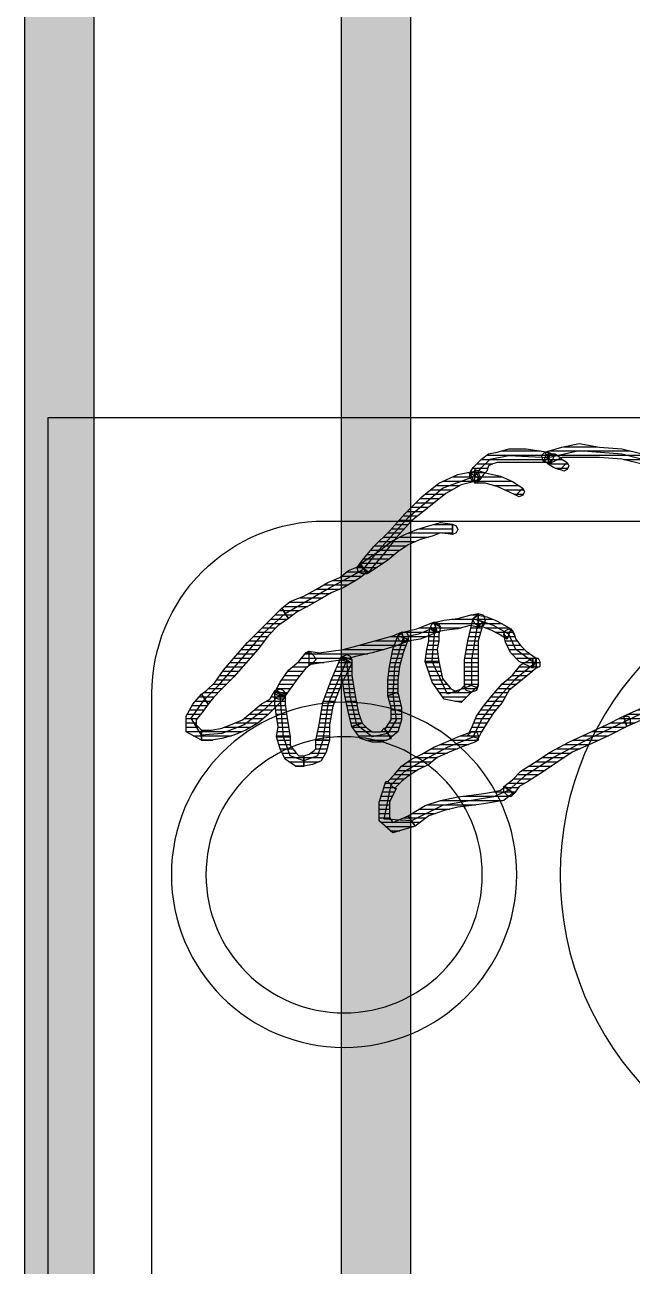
# Model space of a CAD drawing. Extents: x -29316 to 80307, y 54266 to 73016.
# Drawn here: x 21618.47 to 21636.06, y 55763.73 to 55799.69 of the extents above; entities that cross this region are included whole.
import ezdxf

# ---------------------------------------------------------------- set-up
doc = ezdxf.new("R2010")
doc.units = 0
for name, color, linetype, lineweight in [('C_Duvar', 145, 'Continuous', 30), ('PLAN', 253, 'Continuous', 15), ('Tezgah', 7, 'Continuous', 9)]:
    doc.layers.add(name, color=color, linetype=linetype, lineweight=lineweight)
for name, color, linetype in [('İnsan', 50, 'Continuous'), ('mobilya', 107, 'Continuous'), ('OC-Mutfak_Ekipman', 252, 'Continuous')]:
    doc.layers.add(name, color=color, linetype=linetype)
pattern_1 = [(360, (-5108.51305, -673.59423), (1e-16, 0.125), [25])]

# ---------------------------------------------------------------- blocks, each defined once
blk = doc.blocks.new('n98')
at = {"layer": 'PLAN'}
h = blk.add_hatch(color=256, dxfattribs=at)
h.dxf.hatch_style = 1
h.paths.add_polyline_path([(35800.244, -107005.231, 0.414214), (35801.244, -107006.231, 0.414218), (35802.244, -107005.231), (35802.244, -106909.231, 0.414214), (35801.244, -106908.231, 0.414214), (35800.244, -106909.231)])
h.paths.add_polyline_path([(35793.078, -106909.231, 0.414214), (35792.078, -106908.231, 0.414214), (35791.078, -106909.231), (35791.078, -107005.231, 0.414214), (35792.078, -107006.231, 0.414218), (35793.078, -107005.231)])
h.paths.add_polyline_path([(35781.912, -107005.231, 0.414214), (35782.912, -107006.231, 0.414218), (35783.912, -107005.231), (35783.912, -106909.231, 0.414214), (35782.912, -106908.231, 0.414214), (35781.912, -106909.231)])
h = blk.add_hatch(color=256, dxfattribs=at)
h.dxf.hatch_style = 1
h.paths.add_polyline_path([(35811.41, -106909.231, 0.414214), (35810.41, -106908.231, 0.414214), (35809.41, -106909.231), (35809.41, -107005.231, 0.414214), (35810.41, -107006.231, 0.414218), (35811.41, -107005.231)])
at = {"layer": 'OC-Mutfak_Ekipman'}
for p, q in [((35800.244, -107005.231), (35800.244, -106909.231)), ((35802.244, -106909.231), (35802.244, -107005.231)), ((35809.41, -107005.231), (35809.41, -106909.231)), ((35811.41, -106909.231), (35811.41, -107005.231))]:
    blk.add_line(p, q, dxfattribs=at)
blk = doc.blocks.new('A$C2F7A1A77')
at = {"layer": 'mobilya', "color": 3}
blk.add_lwpolyline([(0, 37), (0, 0), (53, 0), (53, 37)], close=True, dxfattribs=at)
blk.add_lwpolyline([(3, 29), (3, 8, 0.414214), (8, 3), (45, 3, 0.414214), (50, 8), (50, 29, 0.414214), (45, 34), (8, 34, 0.414214)], format="xyb", close=True, dxfattribs=at)
for centre, radius in [((17.512, 21.815), 11), ((39.753, 23.821), 9), ((39.753, 8.566), 5), ((39.753, 8.566), 4)]:
    blk.add_circle(centre, radius, dxfattribs=at)
blk = doc.blocks.new('InsanKadın')
at = {"layer": 'İnsan'}
h = blk.add_hatch(dxfattribs=at)
h.set_pattern_fill('DC_LINES', scale=0.1, style=0)
h.set_pattern_definition(pattern_1)
edge = h.paths.add_edge_path(flags=0)
edge.add_line((10.025, 10.743), (10.075, 10.743))
edge.add_line((10.075, 10.743), (9.877, 11.141))
edge.add_line((9.877, 11.141), (9.877, 11.588))
edge.add_line((9.877, 11.588), (9.975, 11.737))
edge.add_line((9.975, 11.737), (10.421, 11.538))
edge.add_line((10.421, 11.538), (10.619, 11.836))
edge.add_line((10.619, 11.836), (9.975, 12.035))
edge.add_line((9.975, 12.035), (9.58, 11.687))
edge.add_line((9.58, 11.687), (9.58, 11.141))
edge.add_line((9.58, 11.141), (9.778, 10.544))
edge.add_line((9.778, 10.544), (9.827, 10.544))
h = blk.add_hatch(dxfattribs=at)
h.set_pattern_fill('DC_LINES', scale=0.1, style=0)
h.set_pattern_definition(pattern_1)
edge = h.paths.add_edge_path(flags=0)
edge.add_line((10.421, 11.538), (10.916, 11.24))
edge.add_line((10.916, 11.24), (11.361, 11.091))
edge.add_line((11.361, 11.091), (11.856, 10.992))
edge.add_line((11.856, 10.992), (12.252, 10.942))
edge.add_line((12.252, 10.942), (12.597, 10.892))
edge.add_line((12.597, 10.892), (12.894, 10.843))
edge.add_line((12.894, 10.843), (13.092, 10.793))
edge.add_line((13.092, 10.793), (13.241, 10.694))
edge.add_line((13.241, 10.694), (13.439, 10.892))
edge.add_line((13.439, 10.892), (13.191, 11.091))
edge.add_line((13.191, 11.091), (12.894, 11.141))
edge.add_line((12.894, 11.141), (12.597, 11.19))
edge.add_line((12.597, 11.19), (12.252, 11.24))
edge.add_line((12.252, 11.24), (11.856, 11.29))
edge.add_line((11.856, 11.29), (11.46, 11.389))
edge.add_line((11.46, 11.389), (11.014, 11.538))
edge.add_line((11.014, 11.538), (10.619, 11.836))
h = blk.add_hatch(dxfattribs=at)
h.set_pattern_fill('DC_LINES', scale=0.1, style=0)
h.set_pattern_definition(pattern_1)
edge = h.paths.add_edge_path(flags=0)
edge.add_line((13.488, 10.892), (13.389, 10.992))
edge.add_line((13.389, 10.992), (13.291, 10.942))
edge.add_line((13.291, 10.942), (13.191, 10.843))
edge.add_line((13.191, 10.843), (13.191, 10.694))
h = blk.add_hatch(dxfattribs=at)
h.set_pattern_fill('DC_LINES', scale=0.1, style=0)
h.set_pattern_definition(pattern_1)
edge = h.paths.add_edge_path(flags=0)
edge.add_line((13.241, 10.694), (13.191, 10.694))
edge.add_line((13.191, 10.694), (13.439, 10.495))
edge.add_line((13.439, 10.495), (13.686, 10.246))
edge.add_line((13.686, 10.246), (14.082, 9.998))
edge.add_line((14.082, 9.998), (14.527, 9.7))
edge.add_line((14.527, 9.7), (15.072, 9.402))
edge.add_line((15.072, 9.402), (15.616, 9.154))
edge.add_line((15.616, 9.154), (16.16, 8.905))
edge.add_line((16.16, 8.905), (16.655, 8.657))
edge.add_line((16.655, 8.657), (16.754, 8.955))
edge.add_line((16.754, 8.955), (16.259, 9.203))
edge.add_line((16.259, 9.203), (15.714, 9.452))
edge.add_line((15.714, 9.452), (15.171, 9.7))
edge.add_line((15.171, 9.7), (14.725, 9.998))
edge.add_line((14.725, 9.998), (14.28, 10.296))
edge.add_line((14.28, 10.296), (13.884, 10.544))
edge.add_line((13.884, 10.544), (13.636, 10.694))
edge.add_line((13.636, 10.694), (13.488, 10.892))
edge.add_line((13.488, 10.892), (13.439, 10.892))
h = blk.add_hatch(dxfattribs=at)
h.set_pattern_fill('DC_LINES', scale=0.1, style=0)
h.set_pattern_definition(pattern_1)
edge = h.paths.add_edge_path(flags=0)
edge.add_line((16.754, 8.955), (16.259, 9.203))
edge.add_line((16.259, 9.203), (15.714, 9.452))
edge.add_line((15.714, 9.452), (15.171, 9.7))
edge.add_line((15.171, 9.7), (14.725, 9.998))
edge.add_line((14.725, 9.998), (14.28, 10.296))
edge.add_line((14.28, 10.296), (13.884, 10.544))
edge.add_line((13.884, 10.544), (13.636, 10.694))
edge.add_line((13.636, 10.694), (13.488, 10.892))
edge.add_line((13.488, 10.892), (13.191, 10.694))
edge.add_line((13.191, 10.694), (13.439, 10.495))
edge.add_line((13.439, 10.495), (13.686, 10.246))
edge.add_line((13.686, 10.246), (14.082, 9.998))
edge.add_line((14.082, 9.998), (14.527, 9.7))
edge.add_line((14.527, 9.7), (15.072, 9.402))
edge.add_line((15.072, 9.402), (15.616, 9.154))
edge.add_line((15.616, 9.154), (16.16, 8.905))
edge.add_line((16.16, 8.905), (16.655, 8.657))
h = blk.add_hatch(dxfattribs=at)
h.set_pattern_fill('DC_LINES', scale=0.1, style=0)
h.set_pattern_definition(pattern_1)
edge = h.paths.add_edge_path(flags=0)
edge.add_line((12.449, 9.303), (12.35, 9.402))
edge.add_line((12.35, 9.402), (11.955, 9.551))
edge.add_line((11.955, 9.551), (11.608, 9.7))
edge.add_line((11.608, 9.7), (11.262, 9.849))
edge.add_line((11.262, 9.849), (11.014, 10.048))
edge.add_line((11.014, 10.048), (10.717, 10.197))
edge.add_line((10.717, 10.197), (10.421, 10.395))
edge.add_line((10.421, 10.395), (10.223, 10.544))
edge.add_line((10.223, 10.544), (10.025, 10.743))
edge.add_line((10.025, 10.743), (9.827, 10.544))
edge.add_line((9.827, 10.544), (10.025, 10.346))
edge.add_line((10.025, 10.346), (10.223, 10.097))
edge.add_line((10.223, 10.097), (10.52, 9.899))
edge.add_line((10.52, 9.899), (10.817, 9.75))
edge.add_line((10.817, 9.75), (11.163, 9.551))
edge.add_line((11.163, 9.551), (11.509, 9.402))
edge.add_line((11.509, 9.402), (11.856, 9.253))
edge.add_line((11.856, 9.253), (12.252, 9.104))
edge.add_line((12.252, 9.104), (12.152, 9.203))
edge.add_line((12.152, 9.203), (12.252, 9.104))
edge.add_line((12.252, 9.104), (12.4, 9.104))
edge.add_line((12.4, 9.104), (12.449, 9.203))
edge.add_line((12.449, 9.203), (12.449, 9.352))
edge.add_line((12.449, 9.352), (12.35, 9.402))
h = blk.add_hatch(dxfattribs=at)
h.set_pattern_fill('DC_LINES', scale=0.1, style=0)
h.set_pattern_definition(pattern_1)
edge = h.paths.add_edge_path(flags=0)
edge.add_line((7.007, 9.253), (7.007, 9.501))
edge.add_line((7.007, 9.501), (7.156, 9.7))
edge.add_line((7.156, 9.7), (7.255, 9.799))
edge.add_line((7.255, 9.799), (7.403, 9.799))
edge.add_line((7.403, 9.799), (7.403, 10.097))
edge.add_line((7.403, 10.097), (7.156, 10.097))
edge.add_line((7.156, 10.097), (6.859, 9.899))
edge.add_line((6.859, 9.899), (6.711, 9.601))
edge.add_line((6.711, 9.601), (6.611, 9.253))
h = blk.add_hatch(dxfattribs=at)
h.set_pattern_fill('DC_LINES', scale=0.1, style=0)
h.set_pattern_definition(pattern_1)
edge = h.paths.add_edge_path(flags=0)
edge.add_line((7.403, 9.799), (7.551, 9.75))
edge.add_line((7.551, 9.75), (7.7, 9.65))
edge.add_line((7.7, 9.65), (7.75, 9.601))
edge.add_line((7.75, 9.601), (7.75, 9.352))
edge.add_line((7.75, 9.352), (8.145, 9.352))
edge.add_line((8.145, 9.352), (8.046, 9.7))
edge.add_line((8.046, 9.7), (7.898, 9.948))
edge.add_line((7.898, 9.948), (7.65, 10.048))
edge.add_line((7.65, 10.048), (7.403, 10.097))
h = blk.add_hatch(dxfattribs=at)
h.set_pattern_fill('DC_LINES', scale=0.1, style=0)
h.set_pattern_definition(pattern_1)
edge = h.paths.add_edge_path(flags=0)
edge.add_line((4.632, 8.309), (4.484, 8.508))
edge.add_line((4.484, 8.508), (4.286, 8.756))
edge.add_line((4.286, 8.756), (4.286, 8.905))
edge.add_line((4.286, 8.905), (4.434, 9.054))
edge.add_line((4.434, 9.054), (4.434, 9.352))
edge.add_line((4.434, 9.352), (3.989, 9.104))
edge.add_line((3.989, 9.104), (3.989, 8.657))
edge.add_line((3.989, 8.657), (4.187, 8.309))
edge.add_line((4.187, 8.309), (4.434, 8.011))
h = blk.add_hatch(dxfattribs=at)
h.set_pattern_fill('DC_LINES', scale=0.1, style=0)
h.set_pattern_definition(pattern_1)
edge = h.paths.add_edge_path(flags=0)
edge.add_line((4.434, 9.054), (4.731, 9.054))
edge.add_line((4.731, 9.054), (5.028, 9.005))
edge.add_line((5.028, 9.005), (5.275, 8.905))
edge.add_line((5.275, 8.905), (5.622, 8.756))
edge.add_line((5.622, 8.756), (5.869, 8.558))
edge.add_line((5.869, 8.558), (6.166, 8.309))
edge.add_line((6.166, 8.309), (6.414, 8.16))
edge.add_line((6.414, 8.16), (6.562, 7.912))
edge.add_line((6.562, 7.912), (6.859, 8.11))
edge.add_line((6.859, 8.11), (6.611, 8.359))
edge.add_line((6.611, 8.359), (6.364, 8.607))
edge.add_line((6.364, 8.607), (6.067, 8.856))
edge.add_line((6.067, 8.856), (5.72, 9.054))
edge.add_line((5.72, 9.054), (5.375, 9.203))
edge.add_line((5.375, 9.203), (5.028, 9.303))
edge.add_line((5.028, 9.303), (4.731, 9.352))
edge.add_line((4.731, 9.352), (4.434, 9.352))
h = blk.add_hatch(dxfattribs=at)
h.set_pattern_fill('DC_LINES', scale=0.1, style=0)
h.set_pattern_definition(pattern_1)
edge = h.paths.add_edge_path(flags=0)
edge.add_line((7.75, 9.352), (7.848, 8.905))
edge.add_line((7.848, 8.905), (7.947, 8.259))
edge.add_line((7.947, 8.259), (8.195, 7.614))
edge.add_line((8.195, 7.614), (8.491, 6.918))
edge.add_line((8.491, 6.918), (8.788, 7.117))
edge.add_line((8.788, 7.117), (8.491, 7.713))
edge.add_line((8.491, 7.713), (8.244, 8.359))
edge.add_line((8.244, 8.359), (8.145, 8.905))
edge.add_line((8.145, 8.905), (8.145, 9.352))
h = blk.add_hatch(dxfattribs=at)
h.set_pattern_fill('DC_LINES', scale=0.1, style=0)
h.set_pattern_definition(pattern_1)
edge = h.paths.add_edge_path(flags=0)
edge.add_line((9.085, 8.856), (9.233, 9.005))
edge.add_line((9.233, 9.005), (9.381, 9.104))
edge.add_line((9.381, 9.104), (9.63, 9.104))
edge.add_line((9.63, 9.104), (9.728, 9.005))
edge.add_line((9.728, 9.005), (9.926, 9.303))
edge.add_line((9.926, 9.303), (9.63, 9.402))
edge.add_line((9.63, 9.402), (9.381, 9.402))
edge.add_line((9.381, 9.402), (9.036, 9.303))
edge.add_line((9.036, 9.303), (8.788, 8.955))
h = blk.add_hatch(dxfattribs=at)
h.set_pattern_fill('DC_LINES', scale=0.1, style=0)
h.set_pattern_definition(pattern_1)
edge = h.paths.add_edge_path(flags=0)
edge.add_line((6.562, 7.912), (6.859, 8.011))
edge.add_line((6.859, 8.011), (6.859, 8.309))
edge.add_line((6.859, 8.309), (6.908, 8.657))
edge.add_line((6.908, 8.657), (6.958, 8.955))
edge.add_line((6.958, 8.955), (7.007, 9.253))
edge.add_line((7.007, 9.253), (6.611, 9.253))
edge.add_line((6.611, 9.253), (6.661, 8.955))
edge.add_line((6.661, 8.955), (6.611, 8.657))
edge.add_line((6.611, 8.657), (6.562, 8.309))
edge.add_line((6.562, 8.309), (6.562, 8.011))
edge.add_line((6.562, 8.011), (6.859, 8.11))
edge.add_line((6.859, 8.11), (6.562, 8.011))
edge.add_line((6.562, 8.011), (6.611, 7.912))
edge.add_line((6.611, 7.912), (6.711, 7.862))
edge.add_line((6.711, 7.862), (6.809, 7.912))
edge.add_line((6.809, 7.912), (6.859, 8.011))
h = blk.add_hatch(dxfattribs=at)
h.set_pattern_fill('DC_LINES', scale=0.1, style=0)
h.set_pattern_definition(pattern_1)
edge = h.paths.add_edge_path(flags=0)
edge.add_line((9.728, 9.005), (9.778, 9.005))
edge.add_line((9.778, 9.005), (9.827, 8.905))
edge.add_line((9.827, 8.905), (9.926, 8.756))
edge.add_line((9.926, 8.756), (9.926, 8.409))
edge.add_line((9.926, 8.409), (9.827, 8.061))
edge.add_line((9.827, 8.061), (10.124, 7.961))
edge.add_line((10.124, 7.961), (10.223, 8.409))
edge.add_line((10.223, 8.409), (10.223, 8.756))
edge.add_line((10.223, 8.756), (10.124, 9.104))
edge.add_line((10.124, 9.104), (9.877, 9.303))
edge.add_line((9.877, 9.303), (9.926, 9.303))
h = blk.add_hatch(dxfattribs=at)
h.set_pattern_fill('DC_LINES', scale=0.1, style=0)
h.set_pattern_definition(pattern_1)
edge = h.paths.add_edge_path(flags=0)
edge.add_line((14.131, 6.968), (14.131, 7.266))
edge.add_line((14.131, 7.266), (13.884, 7.465))
edge.add_line((13.884, 7.465), (13.636, 7.663))
edge.add_line((13.636, 7.663), (13.339, 7.912))
edge.add_line((13.339, 7.912), (13.142, 8.259))
edge.add_line((13.142, 8.259), (12.894, 8.558))
edge.add_line((12.894, 8.558), (12.697, 8.856))
edge.add_line((12.697, 8.856), (12.548, 9.104))
edge.add_line((12.548, 9.104), (12.449, 9.303))
edge.add_line((12.449, 9.303), (12.152, 9.203))
edge.add_line((12.152, 9.203), (12.252, 9.005))
edge.add_line((12.252, 9.005), (12.4, 8.657))
edge.add_line((12.4, 8.657), (12.597, 8.359))
edge.add_line((12.597, 8.359), (12.845, 8.061))
edge.add_line((12.845, 8.061), (13.142, 7.713))
edge.add_line((13.142, 7.713), (13.439, 7.465))
edge.add_line((13.439, 7.465), (13.686, 7.167))
edge.add_line((13.686, 7.167), (14.033, 6.968))
edge.add_line((14.033, 6.968), (14.033, 7.266))
edge.add_line((14.033, 7.266), (14.033, 6.968))
edge.add_line((14.033, 6.968), (14.181, 6.968))
edge.add_line((14.181, 6.968), (14.23, 7.067))
edge.add_line((14.23, 7.067), (14.23, 7.216))
edge.add_line((14.23, 7.216), (14.131, 7.266))
h = blk.add_hatch(dxfattribs=at)
h.set_pattern_fill('DC_LINES', scale=0.1, style=0)
h.set_pattern_definition(pattern_1)
edge = h.paths.add_edge_path(flags=0)
edge.add_line((8.491, 6.918), (8.788, 7.018))
edge.add_line((8.788, 7.018), (8.788, 7.465))
edge.add_line((8.788, 7.465), (8.887, 8.061))
edge.add_line((8.887, 8.061), (8.986, 8.558))
edge.add_line((8.986, 8.558), (9.085, 8.856))
edge.add_line((9.085, 8.856), (8.788, 8.955))
edge.add_line((8.788, 8.955), (8.689, 8.558))
edge.add_line((8.689, 8.558), (8.59, 8.061))
edge.add_line((8.59, 8.061), (8.491, 7.465))
edge.add_line((8.491, 7.465), (8.491, 7.018))
edge.add_line((8.491, 7.018), (8.788, 7.117))
edge.add_line((8.788, 7.117), (8.491, 7.018))
edge.add_line((8.491, 7.018), (8.541, 6.918))
edge.add_line((8.541, 6.918), (8.64, 6.869))
edge.add_line((8.64, 6.869), (8.739, 6.918))
edge.add_line((8.739, 6.918), (8.788, 7.018))
h = blk.add_hatch(dxfattribs=at)
h.set_pattern_fill('DC_LINES', scale=0.1, style=0)
h.set_pattern_definition(pattern_1)
edge = h.paths.add_edge_path(flags=0)
edge.add_line((16.655, 8.657), (17.199, 8.409))
edge.add_line((17.199, 8.409), (17.891, 8.061))
edge.add_line((17.891, 8.061), (18.585, 7.663))
edge.add_line((18.585, 7.663), (19.277, 7.266))
edge.add_line((19.277, 7.266), (19.921, 6.869))
edge.add_line((19.921, 6.869), (20.513, 6.521))
edge.add_line((20.513, 6.521), (20.959, 6.273))
edge.add_line((20.959, 6.273), (21.207, 6.074))
edge.add_line((21.207, 6.074), (21.404, 6.372))
edge.add_line((21.404, 6.372), (21.157, 6.571))
edge.add_line((21.157, 6.571), (20.613, 6.819))
edge.add_line((20.613, 6.819), (20.118, 7.167))
edge.add_line((20.118, 7.167), (19.376, 7.564))
edge.add_line((19.376, 7.564), (18.683, 7.961))
edge.add_line((18.683, 7.961), (17.991, 8.359))
edge.add_line((17.991, 8.359), (17.298, 8.707))
edge.add_line((17.298, 8.707), (16.754, 8.955))
h = blk.add_hatch(dxfattribs=at)
h.set_pattern_fill('DC_LINES', scale=0.1, style=0)
h.set_pattern_definition(pattern_1)
edge = h.paths.add_edge_path(flags=0)
edge.add_line((6.958, 5.825), (6.661, 6.024))
edge.add_line((6.661, 6.024), (6.364, 6.322))
edge.add_line((6.364, 6.322), (6.067, 6.72))
edge.add_line((6.067, 6.72), (5.72, 7.117))
edge.add_line((5.72, 7.117), (5.375, 7.514))
edge.add_line((5.375, 7.514), (5.028, 7.862))
edge.add_line((5.028, 7.862), (4.781, 8.11))
edge.add_line((4.781, 8.11), (4.632, 8.309))
edge.add_line((4.632, 8.309), (4.434, 8.011))
edge.add_line((4.434, 8.011), (4.583, 7.912))
edge.add_line((4.583, 7.912), (4.83, 7.663))
edge.add_line((4.83, 7.663), (5.078, 7.316))
edge.add_line((5.078, 7.316), (5.423, 6.918))
edge.add_line((5.423, 6.918), (5.77, 6.521))
edge.add_line((5.77, 6.521), (6.166, 6.124))
edge.add_line((6.166, 6.124), (6.463, 5.825))
edge.add_line((6.463, 5.825), (6.759, 5.527))
h = blk.add_hatch(dxfattribs=at)
h.set_pattern_fill('DC_LINES', scale=0.1, style=0)
h.set_pattern_definition(pattern_1)
edge = h.paths.add_edge_path(flags=0)
edge.add_line((6.859, 8.061), (6.809, 8.16))
edge.add_line((6.809, 8.16), (6.661, 8.16))
edge.add_line((6.661, 8.16), (6.562, 8.11))
edge.add_line((6.562, 8.11), (6.562, 7.961))
h = blk.add_hatch(dxfattribs=at)
h.set_pattern_fill('DC_LINES', scale=0.1, style=0)
h.set_pattern_definition(pattern_1)
edge = h.paths.add_edge_path(flags=0)
edge.add_line((7.551, 7.167), (7.65, 7.117))
edge.add_line((7.65, 7.117), (7.453, 7.266))
edge.add_line((7.453, 7.266), (7.255, 7.514))
edge.add_line((7.255, 7.514), (7.007, 7.862))
edge.add_line((7.007, 7.862), (6.859, 8.061))
edge.add_line((6.859, 8.061), (6.562, 7.961))
edge.add_line((6.562, 7.961), (6.711, 7.663))
edge.add_line((6.711, 7.663), (6.958, 7.316))
edge.add_line((6.958, 7.316), (7.255, 7.067))
edge.add_line((7.255, 7.067), (7.453, 6.819))
edge.add_line((7.453, 6.819), (7.551, 6.769))
edge.add_line((7.551, 6.769), (7.453, 6.819))
edge.add_line((7.453, 6.819), (7.601, 6.819))
edge.add_line((7.601, 6.819), (7.7, 6.918))
edge.add_line((7.7, 6.918), (7.75, 7.018))
edge.add_line((7.75, 7.018), (7.65, 7.117))
h = blk.add_hatch(dxfattribs=at)
h.set_pattern_fill('DC_LINES', scale=0.1, style=0)
h.set_pattern_definition(pattern_1)
edge = h.paths.add_edge_path(flags=0)
edge.add_line((9.827, 8.061), (9.827, 8.011))
edge.add_line((9.827, 8.011), (9.827, 7.614))
edge.add_line((9.827, 7.614), (9.877, 7.216))
edge.add_line((9.877, 7.216), (9.975, 6.72))
edge.add_line((9.975, 6.72), (10.124, 6.322))
edge.add_line((10.124, 6.322), (10.421, 6.422))
edge.add_line((10.421, 6.422), (10.272, 6.819))
edge.add_line((10.272, 6.819), (10.173, 7.216))
edge.add_line((10.173, 7.216), (10.124, 7.614))
edge.add_line((10.124, 7.614), (10.124, 8.011))
edge.add_line((10.124, 8.011), (10.124, 7.961))
h = blk.add_hatch(dxfattribs=at)
h.set_pattern_fill('DC_LINES', scale=0.1, style=0)
h.set_pattern_definition(pattern_1)
edge = h.paths.add_edge_path(flags=0)
edge.add_line((11.311, 7.067), (11.411, 7.564))
edge.add_line((11.411, 7.564), (11.658, 7.862))
edge.add_line((11.658, 7.862), (11.856, 7.961))
edge.add_line((11.856, 7.961), (12.103, 7.713))
edge.add_line((12.103, 7.713), (12.4, 7.812))
edge.add_line((12.4, 7.812), (11.955, 8.259))
edge.add_line((11.955, 8.259), (11.46, 8.16))
edge.add_line((11.46, 8.16), (11.114, 7.663))
edge.add_line((11.114, 7.663), (10.916, 7.067))
h = blk.add_hatch(dxfattribs=at)
h.set_pattern_fill('DC_LINES', scale=0.1, style=0)
h.set_pattern_definition(pattern_1)
edge = h.paths.add_edge_path(flags=0)
edge.add_line((12.103, 7.713), (12.053, 7.763))
edge.add_line((12.053, 7.763), (12.053, 7.465))
edge.add_line((12.053, 7.465), (12.053, 7.018))
edge.add_line((12.053, 7.018), (12.152, 6.471))
edge.add_line((12.152, 6.471), (12.3, 5.825))
edge.add_line((12.3, 5.825), (12.597, 5.925))
edge.add_line((12.597, 5.925), (12.449, 6.471))
edge.add_line((12.449, 6.471), (12.449, 7.018))
edge.add_line((12.449, 7.018), (12.449, 7.465))
edge.add_line((12.449, 7.465), (12.449, 7.763))
edge.add_line((12.449, 7.763), (12.4, 7.812))
edge.add_line((12.4, 7.812), (12.449, 7.763))
edge.add_line((12.449, 7.763), (12.4, 7.912))
edge.add_line((12.4, 7.912), (12.252, 7.961))
edge.add_line((12.252, 7.961), (12.103, 7.912))
edge.add_line((12.103, 7.912), (12.053, 7.763))
h = blk.add_hatch(dxfattribs=at)
h.set_pattern_fill('DC_LINES', scale=0.1, style=0)
h.set_pattern_definition(pattern_1)
edge = h.paths.add_edge_path(flags=0)
edge.add_line((13.389, 6.124), (13.488, 6.273))
edge.add_line((13.488, 6.273), (13.538, 6.422))
edge.add_line((13.538, 6.422), (13.686, 6.62))
edge.add_line((13.686, 6.62), (13.835, 6.769))
edge.add_line((13.835, 6.769), (14.131, 6.968))
edge.add_line((14.131, 6.968), (14.033, 7.266))
edge.add_line((14.033, 7.266), (13.636, 7.067))
edge.add_line((13.636, 7.067), (13.389, 6.819))
edge.add_line((13.389, 6.819), (13.241, 6.521))
edge.add_line((13.241, 6.521), (13.191, 6.273))
edge.add_line((13.191, 6.273), (13.291, 6.422))
edge.add_line((13.291, 6.422), (13.191, 6.273))
edge.add_line((13.191, 6.273), (13.241, 6.173))
edge.add_line((13.241, 6.173), (13.339, 6.124))
edge.add_line((13.339, 6.124), (13.439, 6.173))
edge.add_line((13.439, 6.173), (13.488, 6.273))
h = blk.add_hatch(dxfattribs=at)
h.set_pattern_fill('DC_LINES', scale=0.1, style=0)
h.set_pattern_definition(pattern_1)
edge = h.paths.add_edge_path(flags=0)
edge.add_line((10.322, 6.521), (10.075, 6.62))
edge.add_line((10.075, 6.62), (9.728, 6.72))
edge.add_line((9.728, 6.72), (9.381, 6.819))
edge.add_line((9.381, 6.819), (8.936, 6.918))
edge.add_line((8.936, 6.918), (8.541, 7.018))
edge.add_line((8.541, 7.018), (8.195, 7.067))
edge.add_line((8.195, 7.067), (7.848, 7.117))
edge.add_line((7.848, 7.117), (7.551, 7.167))
edge.add_line((7.551, 7.167), (7.551, 6.769))
edge.add_line((7.551, 6.769), (7.848, 6.819))
edge.add_line((7.848, 6.819), (8.195, 6.769))
edge.add_line((8.195, 6.769), (8.541, 6.72))
edge.add_line((8.541, 6.72), (8.936, 6.62))
edge.add_line((8.936, 6.62), (9.283, 6.521))
edge.add_line((9.283, 6.521), (9.63, 6.422))
edge.add_line((9.63, 6.422), (9.975, 6.322))
edge.add_line((9.975, 6.322), (10.223, 6.223))
h = blk.add_hatch(dxfattribs=at)
h.set_pattern_fill('DC_LINES', scale=0.1, style=0)
h.set_pattern_definition(pattern_1)
edge = h.paths.add_edge_path(flags=0)
edge.add_line((11.163, 5.925), (11.361, 6.074))
edge.add_line((11.361, 6.074), (11.311, 6.273))
edge.add_line((11.311, 6.273), (11.311, 6.471))
edge.add_line((11.311, 6.471), (11.262, 6.72))
edge.add_line((11.262, 6.72), (11.311, 7.067))
edge.add_line((11.311, 7.067), (10.916, 7.067))
edge.add_line((10.916, 7.067), (10.965, 6.72))
edge.add_line((10.965, 6.72), (11.014, 6.471))
edge.add_line((11.014, 6.471), (11.014, 6.273))
edge.add_line((11.014, 6.273), (11.064, 6.074))
edge.add_line((11.064, 6.074), (11.262, 6.223))
edge.add_line((11.262, 6.223), (11.064, 6.074))
edge.add_line((11.064, 6.074), (11.114, 5.974))
edge.add_line((11.114, 5.974), (11.213, 5.925))
edge.add_line((11.213, 5.925), (11.311, 5.974))
edge.add_line((11.311, 5.974), (11.361, 6.074))
h = blk.add_hatch(dxfattribs=at)
h.set_pattern_fill('DC_LINES', scale=0.1, style=0)
h.set_pattern_definition(pattern_1)
edge = h.paths.add_edge_path(flags=0)
edge.add_line((10.124, 6.322), (10.272, 6.223))
edge.add_line((10.272, 6.223), (10.47, 6.173))
edge.add_line((10.47, 6.173), (10.669, 6.124))
edge.add_line((10.669, 6.124), (10.916, 6.024))
edge.add_line((10.916, 6.024), (11.163, 5.925))
edge.add_line((11.163, 5.925), (11.262, 6.223))
edge.add_line((11.262, 6.223), (11.014, 6.322))
edge.add_line((11.014, 6.322), (10.767, 6.422))
edge.add_line((10.767, 6.422), (10.47, 6.471))
edge.add_line((10.47, 6.471), (10.272, 6.521))
edge.add_line((10.272, 6.521), (10.421, 6.422))
edge.add_line((10.421, 6.422), (10.272, 6.521))
edge.add_line((10.272, 6.521), (10.173, 6.471))
edge.add_line((10.173, 6.471), (10.124, 6.372))
edge.add_line((10.124, 6.372), (10.173, 6.273))
edge.add_line((10.173, 6.273), (10.272, 6.223))
h = blk.add_hatch(dxfattribs=at)
h.set_pattern_fill('DC_LINES', scale=0.1, style=0)
h.set_pattern_definition(pattern_1)
edge = h.paths.add_edge_path(flags=0)
edge.add_line((11.213, 5.925), (11.46, 5.875))
edge.add_line((11.46, 5.875), (11.856, 5.825))
edge.add_line((11.856, 5.825), (12.202, 5.726))
edge.add_line((12.202, 5.726), (12.449, 5.676))
edge.add_line((12.449, 5.676), (12.449, 6.074))
edge.add_line((12.449, 6.074), (12.202, 6.024))
edge.add_line((12.202, 6.024), (11.856, 6.124))
edge.add_line((11.856, 6.124), (11.46, 6.173))
edge.add_line((11.46, 6.173), (11.213, 6.223))
h = blk.add_hatch(dxfattribs=at)
h.set_pattern_fill('DC_LINES', scale=0.1, style=0)
h.set_pattern_definition(pattern_1)
edge = h.paths.add_edge_path(flags=0)
edge.add_line((12.3, 5.825), (12.449, 5.726))
edge.add_line((12.449, 5.726), (12.697, 5.776))
edge.add_line((12.697, 5.776), (12.944, 5.875))
edge.add_line((12.944, 5.875), (13.142, 5.974))
edge.add_line((13.142, 5.974), (13.389, 6.124))
edge.add_line((13.389, 6.124), (13.291, 6.422))
edge.add_line((13.291, 6.422), (13.043, 6.273))
edge.add_line((13.043, 6.273), (12.845, 6.173))
edge.add_line((12.845, 6.173), (12.597, 6.074))
edge.add_line((12.597, 6.074), (12.449, 6.024))
edge.add_line((12.449, 6.024), (12.597, 5.925))
edge.add_line((12.597, 5.925), (12.449, 6.024))
edge.add_line((12.449, 6.024), (12.35, 5.974))
edge.add_line((12.35, 5.974), (12.3, 5.875))
edge.add_line((12.3, 5.875), (12.35, 5.776))
edge.add_line((12.35, 5.776), (12.449, 5.726))
h = blk.add_hatch(dxfattribs=at)
h.set_pattern_fill('DC_LINES', scale=0.1, style=0)
h.set_pattern_definition(pattern_1)
edge = h.paths.add_edge_path(flags=0)
edge.add_line((9.283, 4.484), (9.233, 4.484))
edge.add_line((9.233, 4.484), (9.036, 4.633))
edge.add_line((9.036, 4.633), (8.887, 4.733))
edge.add_line((8.887, 4.733), (8.541, 4.931))
edge.add_line((8.541, 4.931), (8.195, 5.08))
edge.add_line((8.195, 5.08), (7.848, 5.279))
edge.add_line((7.848, 5.279), (7.502, 5.478))
edge.add_line((7.502, 5.478), (7.205, 5.627))
edge.add_line((7.205, 5.627), (6.958, 5.825))
edge.add_line((6.958, 5.825), (6.759, 5.527))
edge.add_line((6.759, 5.527), (7.007, 5.329))
edge.add_line((7.007, 5.329), (7.403, 5.18))
edge.add_line((7.403, 5.18), (7.75, 4.981))
edge.add_line((7.75, 4.981), (8.095, 4.782))
edge.add_line((8.095, 4.782), (8.442, 4.633))
edge.add_line((8.442, 4.633), (8.689, 4.435))
edge.add_line((8.689, 4.435), (8.936, 4.335))
edge.add_line((8.936, 4.335), (9.036, 4.286))
edge.add_line((9.036, 4.286), (8.986, 4.286))
h = blk.add_hatch(dxfattribs=at)
h.set_pattern_fill('DC_LINES', scale=0.1, style=0)
h.set_pattern_definition(pattern_1)
edge = h.paths.add_edge_path(flags=0)
edge.add_line((12.499, 1.802), (12.35, 1.852))
edge.add_line((12.35, 1.852), (11.955, 1.951))
edge.add_line((11.955, 1.951), (11.509, 2.199))
edge.add_line((11.509, 2.199), (11.014, 2.597))
edge.add_line((11.014, 2.597), (10.52, 2.994))
edge.add_line((10.52, 2.994), (10.075, 3.491))
edge.add_line((10.075, 3.491), (9.728, 3.938))
edge.add_line((9.728, 3.938), (9.431, 4.286))
edge.add_line((9.431, 4.286), (9.283, 4.484))
edge.add_line((9.283, 4.484), (8.986, 4.286))
edge.add_line((8.986, 4.286), (9.134, 4.087))
edge.add_line((9.134, 4.087), (9.431, 3.739))
edge.add_line((9.431, 3.739), (9.877, 3.292))
edge.add_line((9.877, 3.292), (10.322, 2.795))
edge.add_line((10.322, 2.795), (10.817, 2.299))
edge.add_line((10.817, 2.299), (11.311, 1.901))
edge.add_line((11.311, 1.901), (11.856, 1.653))
edge.add_line((11.856, 1.653), (12.35, 1.554))
edge.add_line((12.35, 1.554), (12.202, 1.603))
edge.add_line((12.202, 1.603), (12.35, 1.554))
edge.add_line((12.35, 1.554), (12.449, 1.603))
edge.add_line((12.449, 1.603), (12.499, 1.703))
edge.add_line((12.499, 1.703), (12.449, 1.802))
edge.add_line((12.449, 1.802), (12.35, 1.852))
h = blk.add_hatch(dxfattribs=at)
h.set_pattern_fill('DC_LINES', scale=0.1, style=0)
h.set_pattern_definition(pattern_1)
edge = h.paths.add_edge_path(flags=0)
edge.add_line((11.708, 3.391), (11.361, 3.342))
edge.add_line((11.361, 3.342), (11.114, 3.441))
edge.add_line((11.114, 3.441), (10.767, 3.54))
edge.add_line((10.767, 3.54), (10.421, 3.689))
edge.add_line((10.421, 3.689), (10.124, 3.888))
edge.add_line((10.124, 3.888), (9.827, 4.137))
edge.add_line((9.827, 4.137), (9.53, 4.335))
edge.add_line((9.53, 4.335), (9.233, 4.534))
edge.add_line((9.233, 4.534), (9.036, 4.236))
edge.add_line((9.036, 4.236), (9.333, 4.037))
edge.add_line((9.333, 4.037), (9.63, 3.839))
edge.add_line((9.63, 3.839), (9.926, 3.59))
edge.add_line((9.926, 3.59), (10.322, 3.391))
edge.add_line((10.322, 3.391), (10.669, 3.242))
edge.add_line((10.669, 3.242), (11.014, 3.143))
edge.add_line((11.014, 3.143), (11.361, 3.044))
edge.add_line((11.361, 3.044), (11.708, 3.093))
h = blk.add_hatch(dxfattribs=at)
h.set_pattern_fill('DC_LINES', scale=0.1, style=0)
h.set_pattern_definition(pattern_1)
edge = h.paths.add_edge_path(flags=0)
edge.add_line((13.538, 2.249), (13.339, 2.15))
edge.add_line((13.339, 2.15), (12.994, 2.001))
edge.add_line((12.994, 2.001), (12.647, 1.901))
edge.add_line((12.647, 1.901), (12.35, 1.901))
edge.add_line((12.35, 1.901), (12.35, 1.504))
edge.add_line((12.35, 1.504), (12.647, 1.603))
edge.add_line((12.647, 1.603), (13.092, 1.703))
edge.add_line((13.092, 1.703), (13.439, 1.852))
edge.add_line((13.439, 1.852), (13.736, 2.05))
h = blk.add_hatch(dxfattribs=at)
h.set_pattern_fill('DC_LINES', scale=0.1, style=0)
h.set_pattern_definition(pattern_1)
edge = h.paths.add_edge_path(flags=0)
edge.add_line((13.736, 2.05), (13.785, 2.15))
edge.add_line((13.785, 2.15), (13.736, 2.249))
edge.add_line((13.736, 2.249), (13.636, 2.299))
edge.add_line((13.636, 2.299), (13.538, 2.249))
h = blk.add_hatch(dxfattribs=at)
h.set_pattern_fill('DC_LINES', scale=0.1, style=0)
h.set_pattern_definition(pattern_1)
edge = h.paths.add_edge_path(flags=0)
edge.add_line((12.35, 1.901), (12.202, 1.603))
edge.add_line((12.202, 1.603), (12.3, 1.454))
edge.add_line((12.3, 1.454), (12.4, 1.355))
edge.add_line((12.4, 1.355), (12.548, 1.206))
edge.add_line((12.548, 1.206), (12.747, 1.057))
edge.add_line((12.747, 1.057), (12.994, 1.007))
edge.add_line((12.994, 1.007), (13.339, 0.908))
edge.add_line((13.339, 0.908), (13.835, 0.908))
edge.add_line((13.835, 0.908), (14.478, 1.007))
edge.add_line((14.478, 1.007), (14.478, 1.305))
edge.add_line((14.478, 1.305), (13.835, 1.305))
edge.add_line((13.835, 1.305), (13.339, 1.305))
edge.add_line((13.339, 1.305), (12.994, 1.305))
edge.add_line((12.994, 1.305), (12.845, 1.355))
edge.add_line((12.845, 1.355), (12.747, 1.404))
edge.add_line((12.747, 1.404), (12.697, 1.554))
edge.add_line((12.697, 1.554), (12.597, 1.653))
edge.add_line((12.597, 1.653), (12.499, 1.802))
edge.add_line((12.499, 1.802), (12.35, 1.504))
edge.add_line((12.35, 1.504), (12.499, 1.802))
edge.add_line((12.499, 1.802), (12.4, 1.901))
edge.add_line((12.4, 1.901), (12.3, 1.852))
edge.add_line((12.3, 1.852), (12.202, 1.752))
edge.add_line((12.202, 1.752), (12.202, 1.603))
h = blk.add_hatch(dxfattribs=at)
h.set_pattern_fill('DC_LINES', scale=0.1, style=0)
h.set_pattern_definition(pattern_1)
edge = h.paths.add_edge_path(flags=0)
edge.add_line((14.577, 1.305), (14.478, 1.305))
edge.add_line((14.478, 1.305), (13.835, 1.305))
edge.add_line((13.835, 1.305), (13.339, 1.305))
edge.add_line((13.339, 1.305), (12.994, 1.305))
edge.add_line((12.994, 1.305), (12.845, 1.355))
edge.add_line((12.845, 1.355), (12.747, 1.404))
edge.add_line((12.747, 1.404), (12.697, 1.554))
edge.add_line((12.697, 1.554), (12.597, 1.653))
edge.add_line((12.597, 1.653), (12.499, 1.802))
edge.add_line((12.499, 1.802), (12.202, 1.603))
edge.add_line((12.202, 1.603), (12.3, 1.454))
edge.add_line((12.3, 1.454), (12.4, 1.355))
edge.add_line((12.4, 1.355), (12.548, 1.206))
edge.add_line((12.548, 1.206), (12.747, 1.057))
edge.add_line((12.747, 1.057), (12.994, 1.007))
edge.add_line((12.994, 1.007), (13.339, 0.908))
edge.add_line((13.339, 0.908), (13.835, 0.908))
edge.add_line((13.835, 0.908), (14.478, 1.007))
edge.add_line((14.478, 1.007), (14.379, 1.007))
edge.add_line((14.379, 1.007), (14.478, 1.007))
edge.add_line((14.478, 1.007), (14.577, 1.057))
edge.add_line((14.577, 1.057), (14.627, 1.156))
edge.add_line((14.627, 1.156), (14.577, 1.255))
edge.add_line((14.577, 1.255), (14.478, 1.305))
h = blk.add_hatch(dxfattribs=at)
h.set_pattern_fill('DC_LINES', scale=0.1, style=0)
h.set_pattern_definition(pattern_1)
edge = h.paths.add_edge_path(flags=0)
edge.add_line((14.478, 1.007), (14.379, 1.007))
edge.add_line((14.379, 1.007), (14.874, 0.858))
edge.add_line((14.874, 0.858), (15.369, 0.759))
edge.add_line((15.369, 0.759), (15.963, 0.858))
edge.add_line((15.963, 0.858), (16.605, 0.908))
edge.add_line((16.605, 0.908), (17.199, 1.057))
edge.add_line((17.199, 1.057), (17.842, 1.206))
edge.add_line((17.842, 1.206), (18.386, 1.404))
edge.add_line((18.386, 1.404), (18.782, 1.554))
edge.add_line((18.782, 1.554), (18.683, 1.852))
edge.add_line((18.683, 1.852), (18.288, 1.703))
edge.add_line((18.288, 1.703), (17.743, 1.504))
edge.add_line((17.743, 1.504), (17.199, 1.355))
edge.add_line((17.199, 1.355), (16.605, 1.206))
edge.add_line((16.605, 1.206), (15.963, 1.156))
edge.add_line((15.963, 1.156), (15.369, 1.156))
edge.add_line((15.369, 1.156), (14.874, 1.156))
edge.add_line((14.874, 1.156), (14.577, 1.305))
edge.add_line((14.577, 1.305), (14.478, 1.305))
edge.add_line((14.478, 1.305), (14.577, 1.305))
edge.add_line((14.577, 1.305), (14.428, 1.305))
edge.add_line((14.428, 1.305), (14.33, 1.255))
edge.add_line((14.33, 1.255), (14.28, 1.106))
edge.add_line((14.28, 1.106), (14.379, 1.007))
h = blk.add_hatch(dxfattribs=at)
h.set_pattern_fill('DC_LINES', scale=0.1, style=0)
h.set_pattern_definition(pattern_1)
edge = h.paths.add_edge_path(flags=0)
edge.add_line((18.683, 1.852), (18.288, 1.703))
edge.add_line((18.288, 1.703), (17.743, 1.504))
edge.add_line((17.743, 1.504), (17.199, 1.355))
edge.add_line((17.199, 1.355), (16.605, 1.206))
edge.add_line((16.605, 1.206), (15.963, 1.156))
edge.add_line((15.963, 1.156), (15.369, 1.156))
edge.add_line((15.369, 1.156), (14.874, 1.156))
edge.add_line((14.874, 1.156), (14.577, 1.305))
edge.add_line((14.577, 1.305), (14.379, 1.007))
edge.add_line((14.379, 1.007), (14.874, 0.858))
edge.add_line((14.874, 0.858), (15.369, 0.759))
edge.add_line((15.369, 0.759), (15.963, 0.858))
edge.add_line((15.963, 0.858), (16.605, 0.908))
edge.add_line((16.605, 0.908), (17.199, 1.057))
edge.add_line((17.199, 1.057), (17.842, 1.206))
edge.add_line((17.842, 1.206), (18.386, 1.404))
edge.add_line((18.386, 1.404), (18.782, 1.554))
h = blk.add_hatch(dxfattribs=at)
h.set_pattern_fill('DC_LINES', scale=0.1, style=0)
h.set_pattern_definition(pattern_1)
edge = h.paths.add_edge_path(flags=0)
edge.add_line((14.824, 1.504), (14.775, 1.504))
edge.add_line((14.775, 1.504), (14.627, 1.454))
edge.add_line((14.627, 1.454), (14.478, 1.355))
edge.add_line((14.478, 1.355), (14.379, 1.255))
edge.add_line((14.379, 1.255), (14.577, 1.057))
edge.add_line((14.577, 1.057), (14.675, 1.057))
edge.add_line((14.675, 1.057), (14.824, 1.156))
edge.add_line((14.824, 1.156), (14.874, 1.206))
edge.add_line((14.874, 1.206), (15.022, 1.305))
h = blk.add_hatch(dxfattribs=at)
h.set_pattern_fill('DC_LINES', scale=0.1, style=0)
h.set_pattern_definition(pattern_1)
edge = h.paths.add_edge_path(flags=0)
edge.add_line((15.022, 1.305), (15.072, 1.404))
edge.add_line((15.072, 1.404), (15.022, 1.504))
edge.add_line((15.022, 1.504), (14.923, 1.554))
edge.add_line((14.923, 1.554), (14.824, 1.504))
at = {"layer": 'İnsan', "color": 7}
for p, q in [((10.52, 11.687), (9.728, 11.637)), ((9.728, 11.637), (9.926, 10.644)), ((11.411, 11.24), (10.52, 11.687)), ((12.252, 11.091), (11.411, 11.24)), ((12.894, 10.992), (12.252, 11.091)), ((13.339, 10.793), (12.894, 10.992)), ((13.785, 10.395), (13.339, 10.793)), ((9.926, 10.644), (10.322, 10.246)), ((10.322, 10.246), (10.916, 9.899)), ((14.627, 9.849), (13.785, 10.395)), ((7.007, 9.799), (6.809, 9.253)), ((7.403, 9.948), (7.007, 9.799)), ((7.798, 9.799), (7.403, 9.948)), ((7.947, 9.352), (7.798, 9.799)), ((10.916, 9.899), (11.559, 9.551)), ((15.666, 9.303), (14.627, 9.849)), ((8.095, 8.309), (7.947, 9.352)), ((11.559, 9.551), (12.3, 9.253)), ((4.434, 9.203), (4.137, 8.707)), ((5.028, 9.154), (4.434, 9.203)), ((5.672, 8.905), (5.028, 9.154)), ((6.809, 9.253), (6.759, 8.657)), ((9.381, 9.253), (8.936, 8.905)), ((9.827, 9.154), (9.381, 9.253)), ((10.075, 8.756), (9.827, 9.154)), ((12.3, 9.253), (12.548, 8.756)), ((16.704, 8.806), (15.666, 9.303)), ((4.137, 8.707), (4.534, 8.16)), ((6.265, 8.458), (5.672, 8.905)), ((6.759, 8.657), (6.711, 8.011)), ((8.936, 8.905), (8.739, 8.061)), ((9.975, 8.011), (10.075, 8.756)), ((12.548, 8.756), (12.994, 8.16)), ((17.941, 8.21), (16.704, 8.806)), ((6.711, 8.011), (6.265, 8.458)), ((8.64, 7.018), (8.095, 8.309)), ((4.534, 8.16), (4.929, 7.763)), ((8.739, 8.061), (8.64, 7.018)), ((10.025, 7.216), (9.975, 8.011)), ((11.559, 8.011), (11.114, 7.067)), ((12.252, 7.763), (11.559, 8.011)), ((12.994, 8.16), (13.538, 7.564)), ((4.929, 7.763), (5.572, 7.018)), ((12.252, 7.018), (12.252, 7.763)), ((13.538, 7.564), (14.082, 7.117)), ((10.272, 6.372), (10.025, 7.216)), ((5.572, 7.018), (6.265, 6.223)), ((11.114, 7.067), (11.163, 6.471)), ((12.449, 5.875), (12.252, 7.018)), ((14.082, 7.117), (13.538, 6.72)), ((13.538, 6.72), (13.339, 6.273)), ((6.265, 6.223), (6.859, 5.676)), ((10.717, 6.273), (10.272, 6.372)), ((11.213, 6.074), (10.717, 6.273)), ((11.163, 6.471), (11.213, 6.074)), ((13.339, 6.273), (12.894, 6.024)), ((11.213, 6.074), (11.213, 6.074)), ((12.894, 6.024), (12.449, 5.875)), ((6.859, 5.676), (7.453, 5.329)), ((7.453, 5.329), (8.145, 4.931)), ((8.145, 4.931), (8.788, 4.584)), ((8.788, 4.584), (9.134, 4.385)), ((9.134, 4.385), (9.58, 3.839)), ((9.58, 3.839), (10.421, 2.895)), ((10.421, 2.895), (11.411, 2.05)), ((11.411, 2.05), (12.35, 1.703)), ((12.35, 1.703), (12.548, 1.454)), ((12.548, 1.454), (12.796, 1.206)), ((12.796, 1.206), (13.339, 1.106)), ((13.339, 1.106), (14.478, 1.156)), ((14.478, 1.156), (15.369, 0.957)), ((16.605, 1.057), (17.793, 1.355)), ((15.369, 0.957), (16.605, 1.057))]:
    blk.add_line(p, q, dxfattribs=at)
at = {"layer": 'İnsan', "color": 7, "flags": 128}
for points in [[(10.025, 10.743), (10.075, 10.743), (9.877, 11.141), (9.877, 11.588), (9.975, 11.737), (10.421, 11.538), (10.619, 11.836), (9.975, 12.035), (9.58, 11.687), (9.58, 11.141), (9.778, 10.544), (9.827, 10.544), (10.025, 10.743)], [(10.421, 11.538), (10.421, 11.538), (10.916, 11.24), (11.361, 11.091), (11.856, 10.992), (12.252, 10.942), (12.597, 10.892), (12.894, 10.843), (13.092, 10.793), (13.241, 10.694), (13.439, 10.892), (13.191, 11.091), (12.894, 11.141), (12.597, 11.19), (12.252, 11.24), (11.856, 11.29), (11.46, 11.389), (11.014, 11.538), (10.619, 11.836), (10.619, 11.836), (10.421, 11.538)], [(13.488, 10.892), (13.389, 10.992), (13.291, 10.942), (13.191, 10.843), (13.191, 10.694), (13.488, 10.892)], [(13.241, 10.694), (13.191, 10.694), (13.439, 10.495), (13.686, 10.246), (14.082, 9.998), (14.527, 9.7), (15.072, 9.402), (15.616, 9.154), (16.16, 8.905), (16.655, 8.657), (16.754, 8.955), (16.259, 9.203), (15.714, 9.452), (15.171, 9.7), (14.725, 9.998), (14.28, 10.296), (13.884, 10.544), (13.636, 10.694), (13.488, 10.892), (13.439, 10.892), (13.241, 10.694)], [(16.754, 8.955), (16.259, 9.203), (15.714, 9.452), (15.171, 9.7), (14.725, 9.998), (14.28, 10.296), (13.884, 10.544), (13.636, 10.694), (13.488, 10.892), (13.191, 10.694), (13.439, 10.495), (13.686, 10.246), (14.082, 9.998), (14.527, 9.7), (15.072, 9.402), (15.616, 9.154), (16.16, 8.905), (16.655, 8.657), (16.754, 8.955)], [(12.449, 9.303), (12.35, 9.402), (11.955, 9.551), (11.608, 9.7), (11.262, 9.849), (11.014, 10.048), (10.717, 10.197), (10.421, 10.395), (10.223, 10.544), (10.025, 10.743), (9.827, 10.544), (10.025, 10.346), (10.223, 10.097), (10.52, 9.899), (10.817, 9.75), (11.163, 9.551), (11.509, 9.402), (11.856, 9.253), (12.252, 9.104), (12.152, 9.203), (12.252, 9.104), (12.4, 9.104), (12.449, 9.203), (12.449, 9.352), (12.35, 9.402), (12.449, 9.303)], [(7.007, 9.253), (7.007, 9.253), (7.007, 9.501), (7.156, 9.7), (7.255, 9.799), (7.403, 9.799), (7.403, 10.097), (7.156, 10.097), (6.859, 9.899), (6.711, 9.601), (6.611, 9.253), (6.611, 9.253), (7.007, 9.253)], [(7.403, 9.799), (7.403, 9.799), (7.551, 9.75), (7.7, 9.65), (7.75, 9.601), (7.75, 9.352), (8.145, 9.352), (8.046, 9.7), (7.898, 9.948), (7.65, 10.048), (7.403, 10.097), (7.403, 10.097), (7.403, 9.799)], [(4.632, 8.309), (4.632, 8.309), (4.484, 8.508), (4.286, 8.756), (4.286, 8.905), (4.434, 9.054), (4.434, 9.352), (3.989, 9.104), (3.989, 8.657), (4.187, 8.309), (4.434, 8.011), (4.434, 8.011), (4.632, 8.309)], [(4.434, 9.054), (4.434, 9.054), (4.731, 9.054), (5.028, 9.005), (5.275, 8.905), (5.622, 8.756), (5.869, 8.558), (6.166, 8.309), (6.414, 8.16), (6.562, 7.912), (6.859, 8.11), (6.611, 8.359), (6.364, 8.607), (6.067, 8.856), (5.72, 9.054), (5.375, 9.203), (5.028, 9.303), (4.731, 9.352), (4.434, 9.352), (4.434, 9.352), (4.434, 9.054)], [(7.75, 9.352), (7.75, 9.352), (7.848, 8.905), (7.947, 8.259), (8.195, 7.614), (8.491, 6.918), (8.788, 7.117), (8.491, 7.713), (8.244, 8.359), (8.145, 8.905), (8.145, 9.352), (8.145, 9.352), (7.75, 9.352)], [(9.085, 8.856), (9.085, 8.856), (9.233, 9.005), (9.381, 9.104), (9.63, 9.104), (9.728, 9.005), (9.926, 9.303), (9.63, 9.402), (9.381, 9.402), (9.036, 9.303), (8.788, 8.955), (8.788, 8.955), (9.085, 8.856)], [(6.562, 7.912), (6.859, 8.011), (6.859, 8.309), (6.908, 8.657), (6.958, 8.955), (7.007, 9.253), (6.611, 9.253), (6.661, 8.955), (6.611, 8.657), (6.562, 8.309), (6.562, 8.011), (6.859, 8.11), (6.562, 8.011), (6.611, 7.912), (6.711, 7.862), (6.809, 7.912), (6.859, 8.011), (6.562, 7.912)], [(9.728, 9.005), (9.778, 9.005), (9.827, 8.905), (9.926, 8.756), (9.926, 8.409), (9.827, 8.061), (10.124, 7.961), (10.223, 8.409), (10.223, 8.756), (10.124, 9.104), (9.877, 9.303), (9.926, 9.303), (9.728, 9.005)], [(14.131, 6.968), (14.131, 7.266), (13.884, 7.465), (13.636, 7.663), (13.339, 7.912), (13.142, 8.259), (12.894, 8.558), (12.697, 8.856), (12.548, 9.104), (12.449, 9.303), (12.152, 9.203), (12.252, 9.005), (12.4, 8.657), (12.597, 8.359), (12.845, 8.061), (13.142, 7.713), (13.439, 7.465), (13.686, 7.167), (14.033, 6.968), (14.033, 7.266), (14.033, 6.968), (14.181, 6.968), (14.23, 7.067), (14.23, 7.216), (14.131, 7.266), (14.131, 6.968)], [(8.491, 6.918), (8.788, 7.018), (8.788, 7.465), (8.887, 8.061), (8.986, 8.558), (9.085, 8.856), (8.788, 8.955), (8.689, 8.558), (8.59, 8.061), (8.491, 7.465), (8.491, 7.018), (8.788, 7.117), (8.491, 7.018), (8.541, 6.918), (8.64, 6.869), (8.739, 6.918), (8.788, 7.018), (8.491, 6.918)], [(16.655, 8.657), (16.655, 8.657), (17.199, 8.409), (17.891, 8.061), (18.585, 7.663), (19.277, 7.266), (19.921, 6.869), (20.513, 6.521), (20.959, 6.273), (21.207, 6.074), (21.404, 6.372), (21.157, 6.571), (20.613, 6.819), (20.118, 7.167), (19.376, 7.564), (18.683, 7.961), (17.991, 8.359), (17.298, 8.707), (16.754, 8.955), (16.754, 8.955), (16.655, 8.657)], [(16.655, 8.657), (16.803, 8.657), (16.852, 8.756), (16.852, 8.905), (16.754, 8.955), (16.655, 8.657)], [(6.958, 5.825), (6.958, 5.825), (6.661, 6.024), (6.364, 6.322), (6.067, 6.72), (5.72, 7.117), (5.375, 7.514), (5.028, 7.862), (4.781, 8.11), (4.632, 8.309), (4.434, 8.011), (4.583, 7.912), (4.83, 7.663), (5.078, 7.316), (5.423, 6.918), (5.77, 6.521), (6.166, 6.124), (6.463, 5.825), (6.759, 5.527), (6.759, 5.527), (6.958, 5.825)], [(6.859, 8.061), (6.809, 8.16), (6.661, 8.16), (6.562, 8.11), (6.562, 7.961), (6.859, 8.061)], [(7.551, 7.167), (7.65, 7.117), (7.453, 7.266), (7.255, 7.514), (7.007, 7.862), (6.859, 8.061), (6.562, 7.961), (6.711, 7.663), (6.958, 7.316), (7.255, 7.067), (7.453, 6.819), (7.551, 6.769), (7.453, 6.819), (7.601, 6.819), (7.7, 6.918), (7.75, 7.018), (7.65, 7.117), (7.551, 7.167)], [(9.827, 8.061), (9.827, 8.011), (9.827, 7.614), (9.877, 7.216), (9.975, 6.72), (10.124, 6.322), (10.421, 6.422), (10.272, 6.819), (10.173, 7.216), (10.124, 7.614), (10.124, 8.011), (10.124, 7.961), (9.827, 8.061)], [(11.311, 7.067), (11.311, 7.067), (11.411, 7.564), (11.658, 7.862), (11.856, 7.961), (12.103, 7.713), (12.4, 7.812), (11.955, 8.259), (11.46, 8.16), (11.114, 7.663), (10.916, 7.067), (10.916, 7.067), (11.311, 7.067)], [(12.103, 7.713), (12.053, 7.763), (12.053, 7.465), (12.053, 7.018), (12.152, 6.471), (12.3, 5.825), (12.597, 5.925), (12.449, 6.471), (12.449, 7.018), (12.449, 7.465), (12.449, 7.763), (12.4, 7.812), (12.449, 7.763), (12.4, 7.912), (12.252, 7.961), (12.103, 7.912), (12.053, 7.763), (12.103, 7.713)], [(13.389, 6.124), (13.488, 6.273), (13.538, 6.422), (13.686, 6.62), (13.835, 6.769), (14.131, 6.968), (14.033, 7.266), (13.636, 7.067), (13.389, 6.819), (13.241, 6.521), (13.191, 6.273), (13.291, 6.422), (13.191, 6.273), (13.241, 6.173), (13.339, 6.124), (13.439, 6.173), (13.488, 6.273), (13.389, 6.124)], [(10.322, 6.521), (10.075, 6.62), (9.728, 6.72), (9.381, 6.819), (8.936, 6.918), (8.541, 7.018), (8.195, 7.067), (7.848, 7.117), (7.551, 7.167), (7.551, 6.769), (7.848, 6.819), (8.195, 6.769), (8.541, 6.72), (8.936, 6.62), (9.283, 6.521), (9.63, 6.422), (9.975, 6.322), (10.223, 6.223), (10.322, 6.521)], [(11.163, 5.925), (11.361, 6.074), (11.311, 6.273), (11.311, 6.471), (11.262, 6.72), (11.311, 7.067), (10.916, 7.067), (10.965, 6.72), (11.014, 6.471), (11.014, 6.273), (11.064, 6.074), (11.262, 6.223), (11.064, 6.074), (11.114, 5.974), (11.213, 5.925), (11.311, 5.974), (11.361, 6.074), (11.163, 5.925)], [(10.124, 6.322), (10.272, 6.223), (10.47, 6.173), (10.669, 6.124), (10.916, 6.024), (11.163, 5.925), (11.262, 6.223), (11.014, 6.322), (10.767, 6.422), (10.47, 6.471), (10.272, 6.521), (10.421, 6.422), (10.272, 6.521), (10.173, 6.471), (10.124, 6.372), (10.173, 6.273), (10.272, 6.223), (10.124, 6.322)], [(10.223, 6.223), (10.372, 6.223), (10.421, 6.322), (10.421, 6.471), (10.322, 6.521), (10.223, 6.223)], [(11.213, 6.223), (11.114, 6.173), (11.064, 6.074), (11.114, 5.974), (11.213, 5.925), (11.213, 6.223)], [(11.213, 5.925), (11.46, 5.875), (11.856, 5.825), (12.202, 5.726), (12.449, 5.676), (12.449, 6.074), (12.202, 6.024), (11.856, 6.124), (11.46, 6.173), (11.213, 6.223), (11.213, 5.925)], [(12.3, 5.825), (12.449, 5.726), (12.697, 5.776), (12.944, 5.875), (13.142, 5.974), (13.389, 6.124), (13.291, 6.422), (13.043, 6.273), (12.845, 6.173), (12.597, 6.074), (12.449, 6.024), (12.597, 5.925), (12.449, 6.024), (12.35, 5.974), (12.3, 5.875), (12.35, 5.776), (12.449, 5.726), (12.3, 5.825)], [(9.283, 4.484), (9.233, 4.484), (9.036, 4.633), (8.887, 4.733), (8.541, 4.931), (8.195, 5.08), (7.848, 5.279), (7.502, 5.478), (7.205, 5.627), (6.958, 5.825), (6.759, 5.527), (7.007, 5.329), (7.403, 5.18), (7.75, 4.981), (8.095, 4.782), (8.442, 4.633), (8.689, 4.435), (8.936, 4.335), (9.036, 4.286), (8.986, 4.286), (9.283, 4.484)], [(12.449, 5.676), (12.597, 5.726), (12.647, 5.875), (12.597, 6.024), (12.449, 6.074), (12.449, 5.676)], [(9.233, 4.534), (9.085, 4.534), (8.986, 4.484), (8.936, 4.335), (9.036, 4.236), (9.233, 4.534)], [(12.499, 1.802), (12.35, 1.852), (11.955, 1.951), (11.509, 2.199), (11.014, 2.597), (10.52, 2.994), (10.075, 3.491), (9.728, 3.938), (9.431, 4.286), (9.283, 4.484), (8.986, 4.286), (9.134, 4.087), (9.431, 3.739), (9.877, 3.292), (10.322, 2.795), (10.817, 2.299), (11.311, 1.901), (11.856, 1.653), (12.35, 1.554), (12.202, 1.603), (12.35, 1.554), (12.449, 1.603), (12.499, 1.703), (12.449, 1.802), (12.35, 1.852), (12.499, 1.802)], [(11.708, 3.391), (11.361, 3.342), (11.114, 3.441), (10.767, 3.54), (10.421, 3.689), (10.124, 3.888), (9.827, 4.137), (9.53, 4.335), (9.233, 4.534), (9.036, 4.236), (9.333, 4.037), (9.63, 3.839), (9.926, 3.59), (10.322, 3.391), (10.669, 3.242), (11.014, 3.143), (11.361, 3.044), (11.708, 3.093), (11.708, 3.391)], [(11.708, 3.093), (11.806, 3.143), (11.856, 3.242), (11.806, 3.342), (11.708, 3.391), (11.708, 3.093)], [(13.538, 2.249), (13.339, 2.15), (12.994, 2.001), (12.647, 1.901), (12.35, 1.901), (12.35, 1.504), (12.647, 1.603), (13.092, 1.703), (13.439, 1.852), (13.736, 2.05), (13.538, 2.249)], [(13.736, 2.05), (13.785, 2.15), (13.736, 2.249), (13.636, 2.299), (13.538, 2.249), (13.736, 2.05)], [(12.35, 1.901), (12.202, 1.603), (12.3, 1.454), (12.4, 1.355), (12.548, 1.206), (12.747, 1.057), (12.994, 1.007), (13.339, 0.908), (13.835, 0.908), (14.478, 1.007), (14.478, 1.305), (13.835, 1.305), (13.339, 1.305), (12.994, 1.305), (12.845, 1.355), (12.747, 1.404), (12.697, 1.554), (12.597, 1.653), (12.499, 1.802), (12.35, 1.504), (12.499, 1.802), (12.4, 1.901), (12.3, 1.852), (12.202, 1.752), (12.202, 1.603), (12.35, 1.901)], [(14.577, 1.305), (14.478, 1.305), (13.835, 1.305), (13.339, 1.305), (12.994, 1.305), (12.845, 1.355), (12.747, 1.404), (12.697, 1.554), (12.597, 1.653), (12.499, 1.802), (12.202, 1.603), (12.3, 1.454), (12.4, 1.355), (12.548, 1.206), (12.747, 1.057), (12.994, 1.007), (13.339, 0.908), (13.835, 0.908), (14.478, 1.007), (14.379, 1.007), (14.478, 1.007), (14.577, 1.057), (14.627, 1.156), (14.577, 1.255), (14.478, 1.305), (14.577, 1.305)], [(18.683, 1.852), (18.683, 1.852), (18.288, 1.703), (17.743, 1.504), (17.199, 1.355), (16.605, 1.206), (15.963, 1.156), (15.369, 1.156), (14.874, 1.156), (14.577, 1.305), (14.379, 1.007), (14.874, 0.858), (15.369, 0.759), (15.963, 0.858), (16.605, 0.908), (17.199, 1.057), (17.842, 1.206), (18.386, 1.404), (18.782, 1.554), (18.782, 1.554), (18.683, 1.852)], [(14.824, 1.504), (14.775, 1.504), (14.627, 1.454), (14.478, 1.355), (14.379, 1.255), (14.577, 1.057), (14.675, 1.057), (14.824, 1.156), (14.874, 1.206), (15.022, 1.305), (14.824, 1.504)], [(15.022, 1.305), (15.072, 1.404), (15.022, 1.504), (14.923, 1.554), (14.824, 1.504), (15.022, 1.305)], [(14.379, 1.255), (14.379, 1.156), (14.428, 1.106), (14.478, 1.057), (14.577, 1.057), (14.379, 1.255)]]:
    blk.add_lwpolyline(points, close=True, dxfattribs=at)
blk.add_lwpolyline([(17.199, 1.355), (16.605, 1.206), (15.963, 1.156), (15.369, 1.156), (14.874, 1.156), (14.577, 1.305), (14.478, 1.305), (14.577, 1.305), (14.428, 1.305), (14.33, 1.255), (14.28, 1.106), (14.379, 1.007), (14.478, 1.007), (14.478, 1.007), (14.379, 1.007), (14.874, 0.858), (15.369, 0.759), (15.963, 0.858), (16.605, 0.908), (17.199, 1.057)], dxfattribs=at)
at = {"layer": 'İnsan', "color": 7, "rotation": 270}
blk.add_blockref('A$C2F7A1A77', (0, 53), dxfattribs=at)

msp = doc.modelspace()

# ---------------------------------------------------------------- block references
at = {"layer": 'C_Duvar', "rotation": 180}
msp.add_blockref('n98', (57429.883, -51177.59), dxfattribs=at)
at = {"layer": 'Tezgah', "xscale": -1, "rotation": 180}
msp.add_blockref('InsanKadın', (21619.151, 55788.316), dxfattribs=at)

doc.saveas('drawing.dxf')
